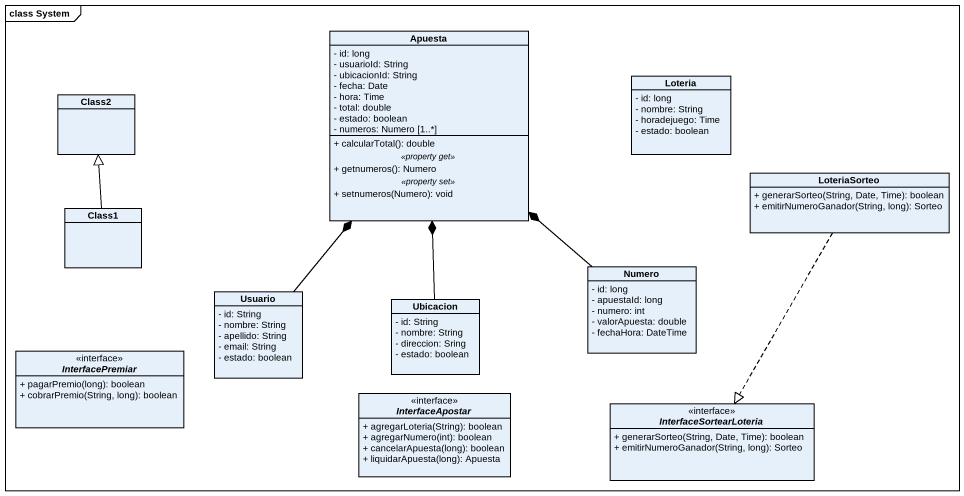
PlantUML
@startuml
mainframe class System
hide circle
hide empty members
skinparam classAttributeIconSize 0
class Apuesta {
  - id: long
  - usuarioId: String
  - ubicacionId: String
  - fecha: Date
  - hora: Time
  - total: double
  - estado: boolean
  - numeros: Numero [1..*]
  --
  + calcularTotal(): double
  .. <<property get>> ..
  + getnumeros(): Numero
  .. <<property set>> ..
  + setnumeros(Numero): void
}
class Class2
class Loteria {
  - id: long
  - nombre: String
  - horadejuego: Time
  - estado: boolean
}
class LoteriaSorteo {
  + generarSorteo(String, Date, Time): boolean
  + emitirNumeroGanador(String, long): Sorteo
}
class Class1
class Usuario {
  - id: String
  - nombre: String
  - apellido: String
  - email: String
  - estado: boolean
}
class Ubicacion {
  - id: String
  - nombre: String
  - direccion: Sring
  - estado: boolean
}
class Numero {
  - id: long
  - apuestaId: long
  - numero: int
  - valorApuesta: double
  - fechaHora: DateTime
}
interface InterfacePremiar {
  + pagarPremio(long): boolean
  + cobrarPremio(String, long): boolean
}
interface InterfaceApostar {
  + agregarLoteria(String): boolean
  + agregarNumero(int): boolean
  + cancelarApuesta(long): boolean
  + liquidarApuesta(long): Apuesta
}
interface InterfaceSortearLoteria {
  + generarSorteo(String, Date, Time): boolean
  + emitirNumeroGanador(String, long): Sorteo
}
LoteriaSorteo ..|> InterfaceSortearLoteria
Class1 -up-|> Class2
Usuario -up-* Apuesta
Ubicacion -up-* Apuesta
Numero -up-* Apuesta
@enduml
